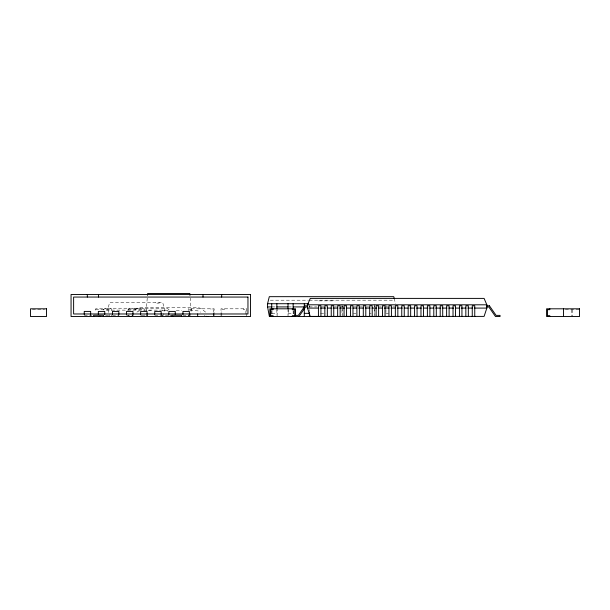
<?xml version="1.0" encoding="UTF-8"?>
<svg xmlns="http://www.w3.org/2000/svg" width="610" height="610" viewBox="0 0 610 610"><rect width="100%" height="100%" fill="white"/><g stroke="black" fill="none" stroke-linecap="round" stroke-linejoin="round"><path stroke-width="0.46" stroke-dasharray="3.05 2.29" d="M147.224 298.16L146.301 310.772M189.794 316.537L191.166 310.772L190.251 298.16M162.641 316.537L164.38 310.124L164.38 308.202L162.641 302.438L109.716 302.438L107.978 308.202L107.978 310.124L109.716 316.537M103.121 310.094L103.311 309.842A4.316 4.316 0 0 1 106.338 308.218L166.011 308.218A4.316 4.316 0 0 1 169.046 309.842L169.229 310.094M134.917 309.651L135.306 309.354A9.371 9.371 0 0 1 140.277 307.577L197.198 307.577A9.371 9.371 0 0 1 202.169 309.354L206.439 312.831M270.329 300.196L308.507 300.196M309.239 300.196L394.632 300.196M318.855 300.86L335.126 300.86M271.991 306.921L276.261 306.921M288.271 306.921L292.289 306.921M309.201 306.921L316.765 306.921M321.432 306.921L324.322 306.921M334.715 306.921L336.606 306.921M341.325 306.921L343.216 306.921M353.388 306.921L356.446 306.921M360.22 306.921L362.111 306.921M366.839 306.921L368.722 306.921M379.443 306.921L381.303 306.921M385.695 306.921L390.225 306.921M392.848 306.921L394.617 306.921M32.383 309.666L44.614 309.666M95.617 309.666L111.615 309.666M128.176 309.666L144.173 309.666M189.252 309.666L191.662 309.666L191.662 308.805M565.386 309.666L579.5 309.666M148.177 310.772L152.919 310.772M162.191 310.772L168.047 310.772M176.214 310.772L181.826 310.772M189.794 310.772L196.656 310.772A6.169 6.169 0 0 1 200.568 312.16M271.732 313.334L277.123 313.334M288.012 313.334L293.402 313.334M320.578 313.334L325.961 313.334M353.388 313.334L355.958 313.334M369.416 313.334L371.124 313.334M385.695 313.334L388.517 313.334M84.249 315.256L91.889 315.256M105.614 315.256L109.465 315.256M112.446 315.256L118.858 315.256M126.544 315.256L132.957 315.256M140.651 315.256L147.056 315.256M154.749 315.256L171.143 315.256M182.947 315.256L189.359 315.256M394.205 298.427L395.501 303.719M147.284 314.89L147.681 316.537M572.294 309.666L572.294 316.537M571.494 309.666L571.494 315.675M385.947 304.52L385.947 307.234M385.947 309.529L385.947 314.981M374.799 305.671L374.799 307.234M374.799 307.798L374.799 316.537M374.54 304.52L374.54 307.234M374.54 309.529L374.54 314.981M342.24 305.671L342.24 307.234M342.24 307.798L342.24 316.537M341.981 304.52L341.981 307.234M341.981 309.529L341.981 314.981M309.682 305.671L309.682 307.234M309.682 309.529L309.682 311.268M309.423 305.671L309.423 307.234M293.402 310.673L293.402 316.537M293.143 310.673L293.143 314.981M288.271 309.529L288.271 314.981M288.012 308.66L288.012 316.537M277.123 307.798L277.123 316.537M276.864 309.529L276.864 314.981M271.991 310.673L271.991 314.981M271.732 310.673L271.732 316.537M246.699 316.537L246.699 308.805L221.011 308.805L221.011 315.675M245.899 313.959L245.899 309.666L243.489 309.666L243.489 308.805M224.221 308.805L224.221 309.666L221.819 309.666L221.819 312.244M221.819 313.098L221.819 315.675M214.14 315.675L214.14 308.805L188.452 308.805L188.452 310.528M213.599 313.334L213.599 315.736M213.34 312.244L213.34 309.666L210.93 309.666L210.93 308.805M213.34 313.098L213.34 315.675M189.359 314.226L189.359 315.767M188.452 314.821L188.452 316.537M168.962 313.975L168.962 315.683M161.162 314.226L161.162 315.767M159.263 302.438L159.263 303.117L155.214 303.117L155.214 302.438M147.056 314.226L147.056 315.767M144.173 310.528L144.173 308.805L128.176 308.805L128.176 310.528M144.173 314.821L144.173 316.537M132.957 314.226L132.957 315.767M128.176 314.821L128.176 316.537M118.858 314.226L118.858 315.767M111.615 310.528L111.615 308.805L95.617 308.805L95.617 312.244M111.615 314.821L111.615 316.537M90.654 314.226L90.654 315.767M167.651 311.191A2.394 2.394 0 0 0 165.661 310.124L106.697 310.124A2.394 2.394 0 0 0 105.743 310.322M170.914 315.507A5.559 5.559 0 0 1 170.335 315.012M136.907 312.16A6.169 6.169 0 0 1 139.416 310.932M133.026 315.339A5.299 5.299 0 0 1 132.538 315.698M204.937 315.698A5.299 5.299 0 0 1 204.449 315.339"/><path stroke-width="0.91" d="M147.498 295.347L147.681 293.463L189.794 293.463L189.977 295.347M393.671 316.537L269.399 316.537L267.569 306.921L267.569 303.719L269.3 296.666L393.77 296.666L394.205 298.427M486.841 308.088L484.096 316.399L310.261 316.399L307.516 308.088L307.516 304.802L310.261 298.397L484.096 298.397L486.841 304.802L486.841 308.088L474.496 308.088M298.946 316.537L305.61 306.96L307.791 306.96M267.569 303.719L308.568 303.719M307.516 304.802L486.841 304.802M307.791 305.808L305.008 305.808L298.343 315.385L295.194 315.385M267.569 306.921L271.732 306.921M276.864 306.921L288.012 306.921M293.143 306.921L304.481 306.921M307.516 308.088L318.809 308.088M320.707 308.088L325.45 308.088M327.349 308.088L331.146 308.088M333.045 308.088L337.795 308.088M339.694 308.088L344.437 308.088M346.335 308.088L351.085 308.088M352.984 308.088L356.781 308.088M358.68 308.088L363.423 308.088M365.321 308.088L370.072 308.088M371.97 308.088L376.713 308.088M378.612 308.088L382.409 308.088M384.308 308.088L389.058 308.088M390.957 308.088L395.699 308.088M397.598 308.088L402.348 308.088M404.247 308.088L408.044 308.088M409.943 308.088L414.686 308.088M416.584 308.088L421.335 308.088M423.233 308.088L427.976 308.088M429.882 308.088L433.679 308.088M435.578 308.088L440.321 308.088M442.219 308.088L446.97 308.088M448.868 308.088L453.611 308.088M455.51 308.088L459.307 308.088M461.206 308.088L465.956 308.088M467.855 308.088L472.597 308.088M304.298 313.334L309.423 313.334M563.503 308.805L563.503 316.537M549.816 308.805L549.816 309.666L547.414 309.666L547.414 315.675L549.816 315.675L549.816 316.537M474.755 316.537L474.755 305.808L472.254 305.808L472.254 316.537M468.343 316.537L468.343 305.808L465.842 305.808L465.842 316.537M461.938 316.537L461.938 305.808L459.437 305.808L459.437 316.537M455.525 316.537L455.525 305.808L453.024 305.808L453.024 316.537M449.112 316.537L449.112 305.808L446.619 305.808L446.619 316.537M442.707 316.537L442.707 305.808L440.207 305.808L440.207 316.537M436.295 316.537L436.295 305.808L433.794 305.808L433.794 316.537M429.89 316.537L429.89 305.808L427.389 305.808L427.389 316.537M423.477 316.537L423.477 305.808L420.976 305.808L420.976 316.537M417.072 316.537L417.072 305.808L414.571 305.808L414.571 316.537M410.66 316.537L410.66 305.808L408.159 305.808L408.159 316.537M404.247 316.537L404.247 305.808L401.754 305.808L401.754 316.537M397.842 316.537L397.842 305.808L395.341 305.808L395.341 316.537M391.429 316.537L391.429 305.808L388.928 305.808L388.928 316.537M385.024 316.537L385.024 305.808L382.523 305.808L382.523 316.537M378.612 316.537L378.612 305.808L376.111 305.808L376.111 316.537M372.207 316.537L372.207 305.808L369.706 305.808L369.668 316.537M365.794 316.537L365.794 305.808L363.293 305.808L363.293 316.537M359.381 316.537L359.381 305.808L356.888 305.808L356.888 316.537M352.976 316.537L352.976 305.808L350.475 305.808L350.475 316.537M346.564 316.537L346.564 305.808L344.063 305.808L344.063 316.537M340.159 316.537L340.159 305.808L337.658 305.808L337.658 316.537M333.746 316.537L333.746 305.808L331.245 305.808L331.245 316.537M327.341 316.537L327.341 305.808L324.84 305.808L324.84 316.537M320.929 316.537L320.929 305.808L318.428 305.808L318.428 316.537M309.423 312.137L309.423 316.537M304.298 303.719L304.298 307.143M304.298 307.798L304.298 316.537M295.537 316.537L295.537 308.805L269.849 308.805L269.849 316.537M293.143 303.719L293.143 308.66M292.327 308.805L292.327 309.666L294.737 309.666L294.737 315.675L292.327 315.675L292.327 316.537M288.012 303.719L288.012 308.66M276.864 303.719L276.864 308.66M273.066 308.805L273.066 309.666L270.657 309.666L270.657 315.675L273.066 315.675L273.066 316.537M271.732 303.719L271.732 308.66M221.666 294.485L221.666 297.055M203 294.485L203 297.055M197.648 313.975L197.648 316.537M189.359 314.486L189.359 311.413L182.947 311.413L182.947 314.486M181.46 316.537L181.46 315.256L171.677 315.256L171.677 316.537M175.261 314.486L175.261 311.413L168.848 311.413L168.848 314.486M161.162 314.486L161.162 311.413L154.749 311.413L154.749 314.486M147.056 314.486L147.056 311.413L140.651 311.413L140.651 314.486M132.957 314.486L132.957 311.413L126.544 311.413L126.544 314.486M118.858 314.486L118.858 311.413L112.446 311.413L112.446 314.486M104.752 314.486L104.752 311.413L98.347 311.413L98.347 314.486M103.433 316.537L103.433 315.256L93.65 315.256L93.65 316.537M98.538 294.485L98.538 297.055M90.654 314.486L90.654 311.413L84.249 311.413L84.249 314.486M87.329 294.485L87.329 297.055M173.354 316.537A5.559 5.559 0 0 1 172.249 316.239M100.109 316.239A5.559 5.559 0 0 1 99.003 316.537M131.165 316.323A5.299 5.299 0 0 1 129.671 316.537M207.804 316.537A5.299 5.299 0 0 1 206.31 316.323M250.519 294.485L71.057 294.485L71.057 316.537L250.519 316.537L250.519 294.485M247.957 297.055L73.619 297.055L73.619 313.975L247.957 313.975L247.957 297.055M489.433 305.808L486.65 305.808L486.65 306.96L488.831 306.96L495.495 316.537L500.032 316.537L500.032 315.385L496.098 315.385L489.433 305.808M46.497 308.805L30.5 308.805L30.5 316.537L46.497 316.537L46.497 308.805M579.5 308.805L546.606 308.805L546.606 316.537L579.5 316.537L579.5 308.805"/></g></svg>
